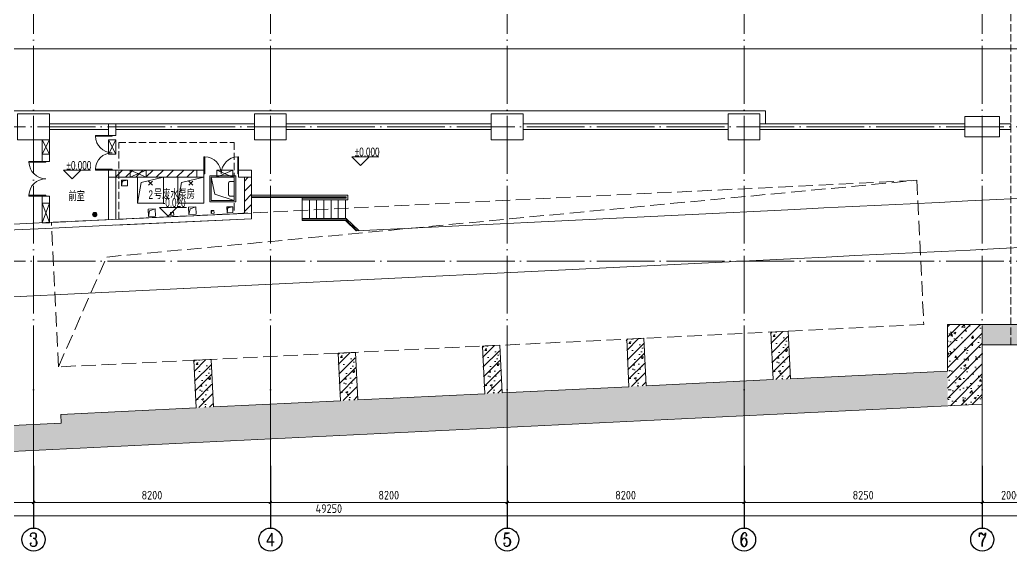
# Model space of a CAD drawing. Extents: x 4 to 13611208, y -605838 to 574722.
# Drawn here: x 13135622 to 13169947, y -28853 to -10459 of the extents above; entities that cross this region are included whole.
import ezdxf
from ezdxf.enums import TextEntityAlignment as Align

# ---------------------------------------------------------------- set-up
doc = ezdxf.new("R2010")
doc.units = 0
doc.header["$LTSCALE"] = 1000
doc.header["$MEASUREMENT"] = 0
doc.linetypes.add('DASH', pattern=[0.35, 0.25, -0.1])
doc.linetypes.add('DOTE', pattern=[2.42, 2, -0.2, 0.02, -0.2])
doc.layers.add('AXIS', color=3, linetype='Continuous')
doc.layers.add('AXIS_TEXT', color=7, linetype='Continuous')
doc.layers.add('pipe排水', color=8, linetype='Continuous', lineweight=5)
doc.layers.add('建筑底图', color=8, linetype='Continuous', lineweight=13)
doc.styles.add('_TCH_AXIS', font='COMPLEX', dxfattribs={"bigfont": 'GBCBIG'})
doc.styles.add('C', font='HZTXT_E', dxfattribs={"width": 0.7, "bigfont": 'HZTXT'})
doc.styles.add('COMPLEX', font='hztxt_e.shx', dxfattribs={"width": 0.6, "bigfont": 'HZTXT.shx'})
doc.styles.add('DIM_FONT', font='gbenor.shx', dxfattribs={"bigfont": 'gbcbig.shx'})
doc.dimstyles.new('_TCH_ARCH&&100', dxfattribs={"dimtxt": 300, "dimasz": 100, "dimexe": 100, "dimexo": 100, "dimgap": 100, "dimtad": 1, "dimdec": 0, "dimzin": 0, "dimdsep": 46, "dimtxsty": 'DIM_FONT', "dimblk": 'ARCHTICK', "dimcen": 0.09, "dimclrd": 3, "dimclre": 3, "dimclrt": 7, "dimaunit": 1, "dimazin": 2, "dimtfac": 1, "dimtdec": 0, "dimtix": 1, "dimtmove": 2, "dimatfit": 3, "dimfxl": 1, "dimtolj": 1, "dimtzin": 0, "dimlwd": 18, "dimlwe": 18, "dimarcsym": 0})
pattern_1 = [(45, (793255.26, 9e-08), (-176.7766953, 176.7766953), []), (50, (793255.26, 9e-08), (717.260183, -62.752135), [75, -825]), (355, (793255.26, 9e-08), (-138.751334, 752.192134), [60, -660]), (100.4514, (793315, -5.2), (578.50938, 689.439542), [63.74019, -701.14211]), (46.1842, (793255.26, 200), (1067.24105, -165.519014), [112.5, -1237.5]), (96.6356, (793344.2, 186.2), (934.662706, 974.11787), [95.61029, -1051.713]), (351.1842, (793255.3, 200), (934.661945, 974.1186), [90, -990]), (21, (793355.26, 150), (596.907052, -402.61889), [75, -825]), (326, (793355.26, 150), (243.31533, 725.150045), [60, -660]), (71.4514, (793405, 116.45), (840.22263, 322.530497), [63.74019, -701.14211]), (37.5, (793255.26, 9e-08), (12.1598553, 332.893854), [0, -652, 0, -670, 0, -662.5]), (7.5, (793255.26, 9e-08), (263.069537, 394.411712), [0, -382, 0, -637, 0, -252.5]), (327.5, (793032.26, 9e-08), (533.822436, -22.554872), [0, -250, 0, -780, 0, -1035]), (317.5, (792932.26, 9e-08), (583.18617, 100.104982), [0, -325, 0, -518, 0, -735])]
pattern_2 = [(45, (0, 179.5), (-176.776766, 176.776766), [])]

# ---------------------------------------------------------------- blocks, each defined once
blk = doc.blocks.new('地漏')
at = {"layer": 'pipe排水'}
h = blk.add_hatch(dxfattribs=at)
h.set_pattern_fill('ANSI31', color=8, scale=25, style=0)
h.set_pattern_definition([(45, (-444803.95, -349136.397), (-28.0633004, 28.0633004), [])])
h.paths.add_polyline_path([(100, 0, 1), (-100, 0, 1)])
blk.add_circle((0, 0), 100, dxfattribs=at)
blk = doc.blocks.new('_ArchTick')
at = {"color": 0, "linetype": 'ByBlock', "const_width": 0.4}
blk.add_lwpolyline([(-0.5, -0.5), (0.5, 0.5)], dxfattribs=at)
blk = doc.blocks.new('*D1367')
at = {"layer": 'AXIS', "color": 3, "lineweight": 18}
for p, q in [((13128697, -22465), (13128697, -27264)), ((13136097, -22465), (13136097, -27264)), ((13128697, -27164), (13136097, -27164))]:
    blk.add_line(p, q, dxfattribs=at)
at = {"layer": 'AXIS', "color": 3, "lineweight": 18, "xscale": 100, "yscale": 100, "zscale": 100, "rotation": 180}
blk.add_blockref('_ArchTick', (13128697, -27164), dxfattribs=at)
at = {"layer": 'AXIS', "color": 3, "lineweight": 18, "xscale": 100, "yscale": 100, "zscale": 100}
blk.add_blockref('_ArchTick', (13136097, -27164), dxfattribs=at)
at = {"layer": 'AXIS', "color": 7, "insert": (13132397, -26914), "char_height": 300, "attachment_point": 5, "style": 'DIM_FONT'}
blk.add_mtext('\\A1;7400', dxfattribs=at)
blk = doc.blocks.new('*D1368')
at = {"layer": 'AXIS', "color": 3, "lineweight": 18}
for p, q in [((13136097, -22465), (13136097, -27264)), ((13144297, -22465), (13144297, -27264)), ((13136097, -27164), (13144297, -27164))]:
    blk.add_line(p, q, dxfattribs=at)
at = {"layer": 'AXIS', "color": 3, "lineweight": 18, "xscale": 100, "yscale": 100, "zscale": 100, "rotation": 180}
blk.add_blockref('_ArchTick', (13136097, -27164), dxfattribs=at)
at = {"layer": 'AXIS', "color": 3, "lineweight": 18, "xscale": 100, "yscale": 100, "zscale": 100}
blk.add_blockref('_ArchTick', (13144297, -27164), dxfattribs=at)
at = {"layer": 'AXIS', "color": 7, "insert": (13140197, -26914), "char_height": 300, "attachment_point": 5, "style": 'DIM_FONT'}
blk.add_mtext('\\A1;8200', dxfattribs=at)
blk = doc.blocks.new('*D1369')
at = {"layer": 'AXIS', "color": 3, "lineweight": 18}
for p, q in [((13144297, -22465), (13144297, -27264)), ((13152497, -22465), (13152497, -27264)), ((13144297, -27164), (13152497, -27164))]:
    blk.add_line(p, q, dxfattribs=at)
at = {"layer": 'AXIS', "color": 3, "lineweight": 18, "xscale": 100, "yscale": 100, "zscale": 100, "rotation": 180}
blk.add_blockref('_ArchTick', (13144297, -27164), dxfattribs=at)
at = {"layer": 'AXIS', "color": 3, "lineweight": 18, "xscale": 100, "yscale": 100, "zscale": 100}
blk.add_blockref('_ArchTick', (13152497, -27164), dxfattribs=at)
at = {"layer": 'AXIS', "color": 7, "insert": (13148397, -26914), "char_height": 300, "attachment_point": 5, "style": 'DIM_FONT'}
blk.add_mtext('\\A1;8200', dxfattribs=at)
blk = doc.blocks.new('*D1370')
at = {"layer": 'AXIS', "color": 3, "lineweight": 18}
for p, q in [((13152497, -22465), (13152497, -27264)), ((13160697, -22465), (13160697, -27264)), ((13152497, -27164), (13160697, -27164))]:
    blk.add_line(p, q, dxfattribs=at)
at = {"layer": 'AXIS', "color": 3, "lineweight": 18, "xscale": 100, "yscale": 100, "zscale": 100, "rotation": 180}
blk.add_blockref('_ArchTick', (13152497, -27164), dxfattribs=at)
at = {"layer": 'AXIS', "color": 3, "lineweight": 18, "xscale": 100, "yscale": 100, "zscale": 100}
blk.add_blockref('_ArchTick', (13160697, -27164), dxfattribs=at)
at = {"layer": 'AXIS', "color": 7, "insert": (13156597, -26914), "char_height": 300, "attachment_point": 5, "style": 'DIM_FONT'}
blk.add_mtext('\\A1;8200', dxfattribs=at)
blk = doc.blocks.new('*D1371')
at = {"layer": 'AXIS', "color": 3, "lineweight": 18}
for p, q in [((13160697, -22465), (13160697, -27264)), ((13168947, -22465), (13168947, -27264)), ((13160697, -27164), (13168947, -27164))]:
    blk.add_line(p, q, dxfattribs=at)
at = {"layer": 'AXIS', "color": 3, "lineweight": 18, "xscale": 100, "yscale": 100, "zscale": 100, "rotation": 180}
blk.add_blockref('_ArchTick', (13160697, -27164), dxfattribs=at)
at = {"layer": 'AXIS', "color": 3, "lineweight": 18, "xscale": 100, "yscale": 100, "zscale": 100}
blk.add_blockref('_ArchTick', (13168947, -27164), dxfattribs=at)
at = {"layer": 'AXIS', "color": 7, "insert": (13164822, -26914), "char_height": 300, "attachment_point": 5, "style": 'DIM_FONT'}
blk.add_mtext('\\A1;8250', dxfattribs=at)
blk = doc.blocks.new('*D1373')
at = {"layer": 'AXIS', "color": 3, "lineweight": 18}
for p, q in [((13168947, -22465), (13168947, -27264)), ((13170947, -22465), (13170947, -27264)), ((13168947, -27164), (13170947, -27164))]:
    blk.add_line(p, q, dxfattribs=at)
at = {"layer": 'AXIS', "color": 3, "lineweight": 18, "xscale": 100, "yscale": 100, "zscale": 100, "rotation": 180}
blk.add_blockref('_ArchTick', (13168947, -27164), dxfattribs=at)
at = {"layer": 'AXIS', "color": 3, "lineweight": 18, "xscale": 100, "yscale": 100, "zscale": 100}
blk.add_blockref('_ArchTick', (13170947, -27164), dxfattribs=at)
at = {"layer": 'AXIS', "color": 7, "insert": (13169947, -26914), "char_height": 300, "attachment_point": 5, "style": 'DIM_FONT'}
blk.add_mtext('\\A1;2000', dxfattribs=at)
blk = doc.blocks.new('*D1364')
at = {"layer": 'AXIS', "color": 3, "lineweight": 18}
for p, q in [((13121697, -22465), (13121697, -27729)), ((13170947, -22465), (13170947, -27729)), ((13121697, -27629), (13170947, -27629))]:
    blk.add_line(p, q, dxfattribs=at)
at = {"layer": 'AXIS', "color": 3, "lineweight": 18, "xscale": 100, "yscale": 100, "zscale": 100, "rotation": 180}
blk.add_blockref('_ArchTick', (13121697, -27629), dxfattribs=at)
at = {"layer": 'AXIS', "color": 3, "lineweight": 18, "xscale": 100, "yscale": 100, "zscale": 100}
blk.add_blockref('_ArchTick', (13170947, -27629), dxfattribs=at)
at = {"layer": 'AXIS', "color": 7, "insert": (13146322, -27379), "char_height": 300, "attachment_point": 5, "style": 'DIM_FONT'}
blk.add_mtext('\\A1;49250', dxfattribs=at)
blk = doc.blocks.new('_FZH')
blk.add_lwpolyline([(-0.5, -0.5), (0.5, -0.5), (0.5, 0.5), (-0.5, 0.5)], close=True)
blk = doc.blocks.new('$DorLib2D$00000002')
for p, q in [((-0.5, 0), (-0.5, 0.4875)), ((-0.475, 0.4875), (-0.5, 0.4875)), ((-0.475, 0), (-0.475, 0.4875)), ((0.475, 0), (0.475, 0.4875)), ((0.475, 0.4875), (0.5, 0.4875)), ((0.5, 0), (0.5, 0.4875)), ((-0.5, 0), (-0.475, 0)), ((0.5, 0), (0.475, 0))]:
    blk.add_line(p, q)
at = {"lineweight": 13}
for centre, start, end in [((-0.4875, 0), 0, 88.53072), ((0.4875, 0), 91.46928, 180)]:
    blk.add_arc(centre, 0.4875, start, end, dxfattribs=at)
blk = doc.blocks.new('_AXISO')
blk.add_circle((0, 0), 0.5)
at = {"layer": 'AXIS_TEXT', "style": 'COMPLEX', "width": 1.041667}
blk.add_attdef('A', text='', height=0.56, dxfattribs=at).set_placement((-0.25, -0.28), (0.25, -0.28), align=Align.FIT)

msp = doc.modelspace()

# ---------------------------------------------------------------- hatches: boundary and pattern name
at = {"layer": '建筑底图'}
h = msp.add_hatch(dxfattribs=at)
h.set_pattern_fill('钢筋混凝土', color=8, scale=100, style=0)
h.set_pattern_definition(pattern_1)
h.paths.add_polyline_path([(13122497.4, -13710.3), (13121697.4, -13710.3), (13121697.4, -15460.3), (13121787.4, -17303.4), (13122586.5, -17265.7), (13122497.4, -15440.7)])
h.paths.add_polyline_path([(13121697.4, -4210.3), (13122497.4, -4210.3), (13122497.4, -2478.9), (13122573.5, -843.5), (13121774.4, -806.3), (13121697.4, -2460.3)])
h.paths.add_polyline_path([(13168947.4, -21010.3), (13168947.4, -21710.3), (13207597.4, -21710.3), (13207597.4, -20160.3), (13281197.4, -20160.3), (13281197.4, -19460.3), (13206897.4, -19460.3), (13206897.4, -21010.3)])
h.paths.add_polyline_path([(13168947.4, 3789.7), (13168947.4, 3089.7), (13206897.4, 3089.7), (13206897.4, 1539.7), (13281197.4, 1539.7), (13281197.4, 2239.7), (13207597.4, 2239.7), (13207597.4, 3789.7)])
h.paths.add_polyline_path([(13473697.4, -4551.4), (13472897.4, -4551.4), (13472897.4, -13160.3), (13473697.4, -13160.3)])
h.paths.add_polyline_path([(13473697.4, 2261.9), (13472897.4, 2261.9), (13472897.4, 2248.6), (13473697.4, 2248.6)])
h.paths.add_polyline_path([(13354022.4, 889.7), (13354022.4, 1039.7), (13354172.4, 1039.7), (13354172.4, 889.7), (13376672.4, 889.7), (13376672.4, 1039.7), (13376822.4, 1039.7), (13376822.4, 889.7), (13398547.4, 889.7), (13398547.4, 1039.7), (13398697.4, 1039.7), (13398697.4, 889.7), (13422497.4, 889.7), (13422497.4, 1089.7), (13453297.4, 1089.7), (13453297.4, 1789.7), (13421797.4, 1789.7), (13421797.4, 1589.7), (13349146.3, 1589.7), (13349146.3, 889.7)])
h.paths.add_polyline_path([(13332922.4, 889.7), (13332922.4, 1039.7), (13333072.4, 1039.7), (13333072.4, 889.7), (13349146.3, 889.7), (13349146.3, 1589.7), (13311597.4, 1589.7), (13311597.4, 889.7)])
h.paths.add_polyline_path([(13332922.4, -18960.3), (13332922.4, -18810.3), (13311597.4, -18810.3), (13311597.4, -19510.3), (13349146.3, -19510.3), (13349146.3, -18810.3), (13333072.4, -18810.3), (13333072.4, -18960.3)])
h.paths.add_polyline_path([(13376672.4, -18960.3), (13376672.4, -18810.3), (13354172.4, -18810.3), (13354172.4, -18960.3), (13354022.4, -18960.3), (13354022.4, -18810.3), (13349146.3, -18810.3), (13349146.3, -19510.3), (13438197.4, -19510.3), (13438197.4, -19710.3), (13453297.4, -19710.3), (13453297.4, -19010.3), (13438897.4, -19010.3), (13438897.4, -18810.3), (13436422.6, -18810.3), (13436422.6, -18960.3), (13436272.6, -18960.3), (13436272.6, -18810.3), (13433472, -18810.3), (13433472, -18960.3), (13433322, -18960.3), (13433322, -18810.3), (13430973.4, -18810.3), (13430973.4, -18960.3), (13430823.4, -18960.3), (13430823.4, -18810.3), (13420572.4, -18810.3), (13420572.4, -18960.3), (13420422.4, -18960.3), (13420422.4, -18810.3), (13376822.4, -18810.3), (13376822.4, -18960.3)])
h = msp.add_hatch(dxfattribs=at)
h.set_pattern_fill('普通砖', color=8, scale=100, style=0)
h.set_pattern_definition(pattern_2)
h.paths.add_polyline_path([(13141747.4, -15910.3), (13141747.4, -15660.3), (13138947.4, -15660.3), (13138947.4, -15910.3)])
h = msp.add_hatch(dxfattribs=at)
h.set_pattern_fill('普通砖', color=8, scale=100, style=0)
h.set_pattern_definition(pattern_2)
h.paths.add_polyline_path([(13143647.4, -15910.3), (13143397.4, -15910.3), (13143397.4, -17158.5), (13143647.4, -17146.8)])
h = msp.add_hatch(dxfattribs=at)
h.set_pattern_fill('钢筋混凝土', color=8, scale=100, style=0)
h.set_pattern_definition([(45, (793255.26, 200000), (-176.7766953, 176.7766953), []), (50, (793255.26, 200000), (717.260183, -62.752135), [75, -825]), (355, (793255.26, 200000), (-138.751334, 752.192134), [60, -660]), (100.4514, (793315, 199994.8), (578.50938, 689.439542), [63.74019, -701.14211]), (46.1842, (793255.26, 200200), (1067.24105, -165.519014), [112.5, -1237.5]), (96.6356, (793344.2, 200186.2), (934.662706, 974.11787), [95.61029, -1051.713]), (351.1842, (793255.3, 200200), (934.66195, 974.1186), [90, -990]), (21, (793355.26, 200150), (596.907052, -402.61889), [75, -825]), (326, (793355.26, 200150), (243.31533, 725.150045), [60, -660]), (71.4514, (793405, 200116.45), (840.22263, 322.530497), [63.74019, -701.14211]), (37.5, (793255.26, 200000), (12.1598553, 332.893854), [0, -652, 0, -670, 0, -662.5]), (7.5, (793255.26, 200000), (263.069537, 394.411712), [0, -382, 0, -637, 0, -252.5]), (327.5, (793032.26, 200000), (533.822436, -22.554872), [0, -250, 0, -780, 0, -1035]), (317.5, (792932.26, 200000), (583.18617, 100.104982), [0, -325, 0, -518, 0, -735])])
h.paths.add_polyline_path([(13162210.1, -21241.8), (13162290.4, -22886.7), (13161691.1, -22915.9), (13161610.6, -21267.9)])
h = msp.add_hatch(dxfattribs=at)
h.set_pattern_fill('钢筋混凝土', color=8, scale=100, style=0)
h.set_pattern_definition(pattern_1)
h.paths.add_polyline_path([(13167747.4, -21010.3), (13167747.4, -23821.7), (13168947.4, -23763.1), (13168947.4, -21010.3)])
h = msp.add_hatch(dxfattribs=at)
h.set_pattern_fill('钢筋混凝土', color=8, scale=100, style=0)
h.set_pattern_definition([(45, (788261.1, 199758), (-176.7766953, 176.7766953), []), (50, (788261.1, 199758), (717.260183, -62.752135), [75, -825]), (355, (788261.1, 199758), (-138.751334, 752.192134), [60, -660]), (100.4514, (788320.9, 199752.76), (578.50938, 689.439542), [63.74019, -701.14211]), (46.1842, (788261.1, 199958), (1067.24105, -165.519014), [112.5, -1237.5]), (96.6356, (788350, 199944.2), (934.662706, 974.11787), [95.61029, -1051.713]), (351.1842, (788261.1, 199958), (934.66195, 974.1186), [90, -990]), (21, (788361.1, 199908), (596.907052, -402.61889), [75, -825]), (326, (788361.1, 199908), (243.31533, 725.150045), [60, -660]), (71.4514, (788410.85, 199874.44), (840.22263, 322.530497), [63.74019, -701.14211]), (37.5, (788261.1, 199758), (12.1598553, 332.893854), [0, -652, 0, -670, 0, -662.5]), (7.5, (788261.1, 199758), (263.069537, 394.411712), [0, -382, 0, -637, 0, -252.5]), (327.5, (788038.1, 199758), (533.822436, -22.554872), [0, -250, 0, -780, 0, -1035]), (317.5, (787938.1, 199758), (583.18617, 100.104982), [0, -325, 0, -518, 0, -735])])
h.paths.add_polyline_path([(13157215.9, -21483.8), (13157296.2, -23128.7), (13156696.9, -23158), (13156616.5, -21509.9)])
h = msp.add_hatch(dxfattribs=at)
h.set_pattern_fill('钢筋混凝土', color=8, scale=100, style=0)
h.set_pattern_definition([(45, (783267.04, 199514.15), (-176.7766953, 176.7766953), []), (50, (783267.04, 199514.15), (717.260183, -62.752135), [75, -825]), (355, (783267.04, 199514.15), (-138.751334, 752.192134), [60, -660]), (100.4514, (783326.8, 199508.9), (578.50938, 689.439542), [63.74019, -701.14211]), (46.1842, (783267, 199714.15), (1067.24105, -165.519014), [112.5, -1237.5]), (96.6356, (783356, 199700.4), (934.662706, 974.11787), [95.61029, -1051.713]), (351.1842, (783267, 199714.2), (934.66195, 974.1186), [90, -990]), (21, (783367.04, 199664.15), (596.907052, -402.61889), [75, -825]), (326, (783367.04, 199664.15), (243.31533, 725.150045), [60, -660]), (71.4514, (783416.8, 199630.6), (840.22263, 322.530497), [63.74019, -701.14211]), (37.5, (783267.04, 199514.15), (12.1598553, 332.893854), [0, -652, 0, -670, 0, -662.5]), (7.5, (783267.04, 199514.15), (263.069537, 394.411712), [0, -382, 0, -637, 0, -252.5]), (327.5, (783044.04, 199514.15), (533.822436, -22.554872), [0, -250, 0, -780, 0, -1035]), (317.5, (782944.04, 199514.15), (583.18617, 100.104982), [0, -325, 0, -518, 0, -735])])
h.paths.add_polyline_path([(13152221.9, -21727.7), (13152302.2, -23372.5), (13151702.9, -23401.8), (13151622.4, -21753.8)])
h = msp.add_hatch(dxfattribs=at)
h.set_pattern_fill('钢筋混凝土', color=8, scale=100, style=0)
h.set_pattern_definition([(45, (773278.92, 199026.48), (-176.7766953, 176.7766953), []), (50, (773278.9, 199026.5), (717.260183, -62.752135), [75, -825]), (355, (773278.9, 199026.5), (-138.751334, 752.192134), [60, -660]), (100.4514, (773338.7, 199021.25), (578.50938, 689.439542), [63.74019, -701.14211]), (46.1842, (773278.9, 199226.5), (1067.24105, -165.519014), [112.5, -1237.5]), (96.6356, (773367.9, 199212.7), (934.662706, 974.11787), [95.61029, -1051.713]), (351.1842, (773278.9, 199226.5), (934.66195, 974.1186), [90, -990]), (21, (773378.9, 199176.5), (596.907052, -402.61889), [75, -825]), (326, (773378.9, 199176.5), (243.31533, 725.150045), [60, -660]), (71.4514, (773428.66, 199142.9), (840.22263, 322.530497), [63.74019, -701.14211]), (37.5, (773278.92, 199026.48), (12.1598553, 332.893854), [0, -652, 0, -670, 0, -662.5]), (7.5, (773278.9, 199026.5), (263.069537, 394.411712), [0, -382, 0, -637, 0, -252.5]), (327.5, (773055.92, 199026.48), (533.822436, -22.554872), [0, -250, 0, -780, 0, -1035]), (317.5, (772955.9, 199026.5), (583.18617, 100.104982), [0, -325, 0, -518, 0, -735])])
h.paths.add_polyline_path([(13142233.7, -22215.3), (13142314, -23860.2), (13141714.8, -23889.5), (13141634.3, -22241.4)])
h = msp.add_hatch(dxfattribs=at)
h.set_pattern_fill('钢筋混凝土', color=8, scale=100, style=0)
h.set_pattern_definition([(45, (778272.98, 199270.32), (-176.7766953, 176.7766953), []), (50, (778273, 199270.3), (717.260183, -62.752135), [75, -825]), (355, (778273, 199270.3), (-138.751334, 752.192134), [60, -660]), (100.4514, (778332.75, 199265.1), (578.50938, 689.439542), [63.74019, -701.14211]), (46.1842, (778273, 199470.3), (1067.24105, -165.519014), [112.5, -1237.5]), (96.6356, (778361.9, 199456.5), (934.662706, 974.11787), [95.61029, -1051.713]), (351.1842, (778273, 199470.3), (934.66195, 974.1186), [90, -990]), (21, (778373, 199420.3), (596.907052, -402.61889), [75, -825]), (326, (778373, 199420.3), (243.31533, 725.150045), [60, -660]), (71.4514, (778422.7, 199386.8), (840.22263, 322.530497), [63.74019, -701.14211]), (37.5, (778272.98, 199270.32), (12.1598553, 332.893854), [0, -652, 0, -670, 0, -662.5]), (7.5, (778272.98, 199270.32), (263.069537, 394.411712), [0, -382, 0, -637, 0, -252.5]), (327.5, (778049.98, 199270.32), (533.822436, -22.554872), [0, -250, 0, -780, 0, -1035]), (317.5, (777950, 199270.3), (583.18617, 100.104982), [0, -325, 0, -518, 0, -735])])
h.paths.add_polyline_path([(13147227.8, -21971.5), (13147308.1, -23616.4), (13146708.8, -23645.6), (13146628.4, -21997.6)])
h = msp.add_hatch(dxfattribs=at)
h.set_pattern_fill('钢筋混凝土', color=8, scale=100, style=0)
h.set_pattern_definition(pattern_1)
h.paths.add_polyline_path([(13167747.4, -23821.7), (13167747.4, -22620.3), (13137037.9, -24119.6), (13137052.5, -24419.3), (13125066.8, -25004.5), (13124952.3, -22658.1), (13124452.8, -22681.7), (13124567.4, -25028.9), (13123069.2, -25102), (13123018, -24052.8), (13122119, -24096.3), (13122214.2, -26044.8)])

# ---------------------------------------------------------------- linework, layer by layer
at = {"layer": 'AXIS'}
for p, q in [((13136097.4, -25898), (13136097.4, -28052.5)), ((13144297.4, -25898), (13144297.4, -28052.5)), ((13152497.4, -25898), (13152497.4, -28052.5)), ((13160697.4, -25898), (13160697.4, -28052.5)), ((13168947.4, -25898), (13168947.4, -28052.5))]:
    msp.add_line(p, q, dxfattribs=at)
at = {"layer": '建筑底图', "color": 8, "linetype": 'DOTE'}
for p, q in [((13136097.4, -25465), (13136097.4, 3889.7)), ((13144297.4, -25465), (13144297.4, 3889.7)), ((13152497.4, -25465), (13152497.4, 3889.7)), ((13160697.4, -25465), (13160697.4, 3889.7)), ((13168947.4, -25465), (13168947.4, 3889.7)), ((13119297.4, -14160.3), (13232280.9, -14160.3)), ((13119297.4, -18810.3), (13332922.4, -18810.3))]:
    msp.add_line(p, q, dxfattribs=at)
at = {"layer": '建筑底图', "color": 8, "linetype": 'DASH'}
msp.add_line((13169937.4, -21710.3), (13169937.4, 3789.7), dxfattribs=at)
at = {"layer": '建筑底图', "color": 8}
for p, q in [((13128141.9, -13610.3), (13161437.4, -13610.3)), ((13161437.4, -13610.3), (13161437.4, -14060.3)), ((13136647.4, -14060.3), (13138697.4, -14060.3)), ((13138947.4, -14060.3), (13143747.4, -14060.3)), ((13144847.4, -14060.3), (13151947.4, -14060.3)), ((13153047.4, -14060.3), (13160147.4, -14060.3)), ((13161247.4, -14060.3), (13168347.4, -14060.3)), ((13169547.4, -14060.3), (13169937.4, -14060.3)), ((13169937.4, -14060.3), (13169937.4, -14260.3)), ((13136647.4, -14260.3), (13138697.4, -14260.3)), ((13138947.4, -14260.3), (13143747.4, -14260.3)), ((13144847.4, -14260.3), (13151947.4, -14260.3)), ((13153047.4, -14260.3), (13160147.4, -14260.3)), ((13161247.4, -14260.3), (13168347.4, -14260.3)), ((13169547.4, -14260.3), (13169937.4, -14260.3)), ((13136397.4, -15110.3), (13136397.4, -14610.3)), ((13136647.4, -15110.3), (13136647.4, -14610.3)), ((13147420, -15498.5), (13147120, -15198.5)), ((13147120, -15198.5), (13148048.7, -15198.5)), ((13147420, -15498.5), (13147720, -15198.5)), ((13137440, -15964.5), (13137140, -15664.5)), ((13137140, -15664.5), (13138068.7, -15664.5)), ((13137440, -15964.5), (13137740, -15664.5)), ((13138947.4, -15660.3), (13141747.4, -15660.3)), ((13141747.4, -15660.3), (13141747.4, -15910.3)), ((13141997.4, -15660.3), (13141747.4, -15660.3)), ((13141997.4, -15910.3), (13141997.4, -15660.3)), ((13143197.4, -15660.3), (13143197.4, -15910.3)), ((13143647.4, -15660.3), (13143197.4, -15660.3)), ((13143647.4, -15910.3), (13143647.4, -15660.3)), ((13138697.4, -17377.3), (13138697.4, -15910.3)), ((13138947.4, -17365.7), (13138947.4, -15910.3)), ((13138947.4, -15910.3), (13141747.4, -15910.3)), ((13141747.4, -15910.3), (13141997.4, -15910.3)), ((13143197.4, -15910.3), (13143647.4, -15910.3)), ((13143397.4, -17158.5), (13143397.4, -15910.3)), ((13143647.4, -17146.8), (13143647.4, -15910.3)), ((13136397.4, -16833.3), (13136397.4, -16810.3)), ((13136647.4, -16833.3), (13136647.4, -16810.3)), ((13143647.4, -16525.3), (13146982.4, -16525.3)), ((13143647.4, -16585.3), (13146922.4, -16585.3)), ((13143647.4, -16610.3), (13146897.4, -16610.3)), ((13143647.4, -16610.3), (13143647.4, -17347.1)), ((13145397.4, -17410.3), (13145397.4, -16610.3)), ((13145397.4, -16635.3), (13146922.4, -16635.3)), ((13145397.4, -16685.3), (13146982.4, -16685.3)), ((13145647.4, -16635.3), (13145647.4, -16610.3)), ((13145647.4, -17335.3), (13145647.4, -16685.3)), ((13145897.4, -16635.3), (13145897.4, -16610.3)), ((13145897.4, -17335.3), (13145897.4, -16685.3)), ((13146147.4, -16635.3), (13146147.4, -16610.3)), ((13146147.4, -17335.3), (13146147.4, -16685.3)), ((13146397.4, -16635.3), (13146397.4, -16610.3)), ((13146397.4, -16635.3), (13146397.4, -16610.3)), ((13146397.4, -17335.3), (13146397.4, -16685.3)), ((13146397.4, -17335.3), (13146397.4, -16685.3)), ((13146647.4, -16635.3), (13146647.4, -16610.3)), ((13146647.4, -17335.3), (13146647.4, -16685.3)), ((13146897.4, -16610.3), (13146897.4, -16635.3)), ((13146897.4, -16685.3), (13146897.4, -17335.3)), ((13146922.4, -16585.3), (13146922.4, -16635.3)), ((13146982.4, -16525.3), (13146982.4, -16685.3)), ((13136397.4, -17484.4), (13136397.4, -16836.3)), ((13136647.4, -17472.8), (13136647.4, -16836.3)), ((13138817.7, -17371.7), (13143647.4, -17146.8)), ((13140764, -17252.5), (13140464, -16952.5)), ((13140464, -16952.5), (13141392.7, -16952.5)), ((13140764, -17252.5), (13141064, -16952.5)), ((13143647.4, -17146.8), (13143647.4, -17347.1)), ((13147268, -17763.2), (13162456.7, -17021.6)), ((13135397.4, -17531), (13136517.7, -17478.8)), ((13136517.7, -17478.8), (13138817.7, -17371.7)), ((13138827, -17571.5), (13143647.4, -17347.1)), ((13143647.4, -17347.1), (13138947.4, -17565.9)), ((13145397.4, -17335.3), (13146927.4, -17335.3)), ((13145397.4, -17385.3), (13146907.4, -17385.3)), ((13145397.4, -17410.3), (13146897.4, -17410.3)), ((13145647.4, -17410.3), (13145647.4, -17385.3)), ((13145897.4, -17410.3), (13145897.4, -17385.3)), ((13146147.4, -17410.3), (13146147.4, -17385.3)), ((13146397.4, -17410.3), (13146397.4, -17385.3)), ((13146397.4, -17410.3), (13146397.4, -17385.3)), ((13146647.4, -17410.3), (13146647.4, -17385.3)), ((13146897.4, -17385.3), (13146897.4, -17410.3)), ((13146897.4, -17410.3), (13147268, -17763.2)), ((13146907.4, -17385.3), (13147302.4, -17761.5)), ((13146927.4, -17335.3), (13147371.4, -17758.2)), ((13134897.4, -17754.5), (13136527, -17678.6)), ((13136527, -17678.6), (13138827, -17571.5)), ((13162227.5, -21241), (13161628.1, -21268.9)), ((13161628.1, -21268.9), (13161708.5, -22915.1)), ((13162227.5, -21241), (13162307.8, -22885.8)), ((13167747.4, -22620.3), (13167747.4, -21010.3)), ((13206897.4, -21010.3), (13167747.4, -21010.3)), ((13157233.4, -21483), (13156634, -21510.9)), ((13156634, -21510.9), (13156714.5, -23158.9)), ((13157233.4, -21483), (13157313.8, -23129.7)), ((13152239.3, -21726.9), (13151640, -21754.8)), ((13151640, -21754.8), (13151720.4, -23402.8)), ((13152239.3, -21726.9), (13152319.7, -23373.5)), ((13168947.4, -23763.1), (13168947.4, -21710.3)), ((13207597.4, -21710.3), (13168947.4, -21710.3)), ((13142251.2, -22214.5), (13141651.9, -22242.4)), ((13141651.9, -22242.4), (13141732.3, -23890.4)), ((13142251.2, -22214.5), (13142331.6, -23861.2)), ((13147245.3, -21970.7), (13146645.9, -21998.6)), ((13146645.9, -21998.6), (13146726.4, -23646.6)), ((13147245.3, -21970.7), (13147325.7, -23617.3)), ((13162307.8, -22885.8), (13167747.4, -22620.3)), ((13157313.8, -23129.7), (13161708.5, -22915.1)), ((13152319.7, -23373.5), (13156714.5, -23158.9)), ((13142331.6, -23861.2), (13146726.4, -23646.6)), ((13147325.7, -23617.3), (13151720.4, -23402.8)), ((13122214.2, -26044.8), (13168947.4, -23763.1)), ((13137037.9, -24119.6), (13141732.3, -23890.4)), ((13137037.9, -24119.6), (13137052.5, -24419.3)), ((13125066.8, -25004.5), (13137052.5, -24419.3))]:
    msp.add_line(p, q, dxfattribs=at)
at = {"layer": '建筑底图', "color": 8, "ltscale": 2}
for p, q in [((13142247.4, -15910.3), (13143047.4, -15910.3)), ((13142847.4, -16110.3), (13142847.4, -16510.3)), ((13143047.4, -16060.3), (13142897.4, -16060.3)), ((13143047.4, -15910.3), (13143047.4, -16710.3)), ((13143047.4, -16560.3), (13143047.4, -16060.3)), ((13143047.4, -16710.3), (13142247.4, -16710.3)), ((13142897.4, -16560.3), (13143047.4, -16560.3))]:
    msp.add_line(p, q, dxfattribs=at)
at = {"layer": '建筑底图', "color": 8, "ltscale": 0.1}
msp.add_lwpolyline([(13119797.4, -11460.3), (13235997.4, -11460.3)], dxfattribs=at)
at = {"layer": '建筑底图', "color": 8}
for points in [[(13136647.4, -15110.3), (13136397.4, -15110.3), (13136397.4, -14610.3), (13136647.4, -14610.3)], [(13138947.4, -15110.3), (13138697.4, -15110.3), (13138697.4, -14610.3), (13138947.4, -14610.3)], [(13139447.4, -15910.3), (13139447.4, -15660.3), (13139997.4, -15660.3), (13139997.4, -15910.3)], [(13142447.4, -15910.3), (13142447.4, -15660.3), (13142997.4, -15660.3), (13142997.4, -15910.3)], [(13139347.4, -16010.3), (13139147.4, -16010.3), (13139147.4, -16210.3), (13139347.4, -16210.3)], [(13139147.4, -16210.3), (13139182.2, -16048.2), (13139347.4, -16010.3), (13139147.4, -16010.3)], [(13139347.4, -16210.3), (13139147.4, -16210.3), (13139147.4, -16010.3), (13139347.4, -16010.3)], [(13139697.4, -16810.3), (13140597.4, -16810.3), (13140597.4, -15910.3), (13139697.4, -15910.3)], [(13139697.4, -16810.3), (13139823.3, -16088), (13140597.4, -15910.3), (13139697.4, -15910.3)], [(13141097.4, -16810.3), (13141997.4, -16810.3), (13141997.4, -15910.3), (13141097.4, -15910.3)], [(13141097.4, -16810.3), (13141223.3, -16088), (13141997.4, -15910.3), (13141097.4, -15910.3)], [(13142197.4, -16760.3), (13143097.4, -16760.3), (13143097.4, -15860.3), (13142197.4, -15860.3)], [(13142247.4, -15910.3), (13142375.3, -16491.3), (13143047.4, -16710.3), (13142247.4, -16710.3)], [(13140060.9, -17013.5), (13140310.6, -17001.9), (13140322.2, -17251.6), (13140072.5, -17263.2)], [(13140072.5, -17263.2), (13140113, -17066.5), (13140310.6, -17001.9), (13140060.9, -17013.5)], [(13140845.1, -17127.2), (13140945, -17122.5), (13140949.6, -17222.4), (13140849.7, -17227.1)], [(13140849.7, -17227.1), (13140870.8, -17146), (13140945, -17122.5), (13140845.1, -17127.2)], [(13141466.7, -16948.1), (13141716.4, -16936.4), (13141728, -17186.2), (13141478.3, -17197.8)], [(13141478.3, -17197.8), (13141518.8, -17001), (13141716.4, -16936.4), (13141466.7, -16948.1)], [(13142345, -17057.3), (13142245.1, -17062), (13142249.7, -17161.9), (13142349.6, -17157.2)], [(13142249.7, -17161.9), (13142270.8, -17080.8), (13142345, -17057.3), (13142245.1, -17062)], [(13142992.8, -16927.1), (13142793, -16936.3), (13142802.3, -17136.1), (13143002.1, -17126.8)], [(13142802.3, -17136.4), (13142829.6, -16972.9), (13142992.8, -16927.3), (13142793.1, -16936.6)]]:
    msp.add_lwpolyline(points, close=True, dxfattribs=at)
for points in [[(13136397.4, -15110.3), (13136647.4, -14610.3)], [(13136647.4, -15110.3), (13136397.4, -14610.3)], [(13138697.4, -15110.3), (13138947.4, -14610.3)], [(13138947.4, -15110.3), (13138697.4, -14610.3)], [(13139447.4, -15660.3), (13139997.4, -15910.3)], [(13139447.4, -15910.3), (13139997.4, -15660.3)], [(13142447.4, -15660.3), (13142997.4, -15910.3)], [(13142447.4, -15910.3), (13142997.4, -15660.3)], [(13140076.7, -16039.5), (13140218.1, -16181)], [(13140218.1, -16039.5), (13140076.7, -16181)], [(13141476.7, -16039.5), (13141618.1, -16181)], [(13141618.1, -16039.5), (13141476.7, -16181)], [(13162456.7, -17021.6), (13163455.5, -16972.8), (13164454.4, -16924.1), (13165453.3, -16875.4), (13166452.3, -16826.8), (13167451.3, -16778.3), (13168450.4, -16730), (13169449.5, -16681.8), (13170448.7, -16633.8)]]:
    msp.add_lwpolyline(points, dxfattribs=at)
at = {"layer": '建筑底图', "color": 8, "linetype": 'DASH'}
msp.add_lwpolyline([(13139047.4, -14710.3), (13143047.4, -14710.2), (13143047.4, -17174.8), (13139047.4, -17361), (13139047.4, -14710.3)], dxfattribs=at)
at = {"layer": '建筑底图', "color": 8, "linetype": 'DASH', "ltscale": 2}
msp.add_lwpolyline([(13166921.8, -21008.6), (13136957.4, -22471.6), (13136713.6, -17477.6), (13166677.9, -16014.5)], close=True, dxfattribs=at)
msp.add_lwpolyline([(13136957.4, -22471.6), (13138632.4, -18669.9), (13166677.9, -16014.5)], dxfattribs=at)
at = {"layer": '建筑底图', "color": 8, "ltscale": 2}
msp.add_lwpolyline([(13142247.4, -16710.3), (13143047.4, -16710.3), (13143047.4, -15910.3), (13142247.4, -15910.3)], close=True, dxfattribs=at)
at = {"layer": '建筑底图'}
msp.add_lwpolyline([(13136647.4, -16810.3), (13136397.4, -16810.3), (13136397.4, -17484.4), (13136647.4, -17484.4)], close=True, dxfattribs=at)
for points in [[(13136397.4, -17484.4), (13136647.4, -16810.3)], [(13136647.4, -17472.8), (13136397.4, -16810.3)]]:
    msp.add_lwpolyline(points, dxfattribs=at)
at = {"layer": '建筑底图', "color": 8, "ltscale": 0.1, "flags": 128}
msp.add_lwpolyline([(13120045.9, -20794.3), (13162539.5, -18719.6), (13163538.3, -18670.8), (13164537.1, -18622.1), (13165535.9, -18573.4), (13166534.7, -18524.8), (13167533.6, -18476.3), (13168532.4, -18428), (13169531.2, -18379.8), (13170530.1, -18331.8)], dxfattribs=at)
at = {"layer": '建筑底图', "color": 8}
msp.add_circle((13138219.2, -17199.2), 75, dxfattribs=at)
msp.add_circle((13138219.2, -17199.2), 75, dxfattribs=at)
at = {"layer": '建筑底图', "color": 8, "ltscale": 2}
for centre, start, end in [((13142897.4, -16110.3), 90, 180), ((13142897.4, -16510.3), 180, 270)]:
    msp.add_arc(centre, 50, start, end, dxfattribs=at)

# ---------------------------------------------------------------- block references
at = {"layer": 'AXIS'}
ref = msp.add_blockref('_AXISO', (13136097.4, -28452.5), dxfattribs=dict(at, xscale=800, yscale=800, zscale=2400))
ref.add_attrib('A', '3', dxfattribs={"layer": 'AXIS_TEXT', "height": 465.9, "style": '_TCH_AXIS'}).set_placement((13135942.1, -28685.5), (13136252.7, -28685.5), align=Align.FIT)
ref = msp.add_blockref('_AXISO', (13144297.4, -28452.5), dxfattribs=dict(at, xscale=800, yscale=800, zscale=2400))
ref.add_attrib('A', '4', dxfattribs={"layer": 'AXIS_TEXT', "height": 445.4, "style": '_TCH_AXIS'}).set_placement((13144127.7, -28675.2), (13144467.1, -28675.2), align=Align.FIT)
ref = msp.add_blockref('_AXISO', (13152497.4, -28452.5), dxfattribs=dict(at, xscale=800, yscale=800, zscale=2400))
ref.add_attrib('A', '5', dxfattribs={"layer": 'AXIS_TEXT', "height": 465.9, "style": '_TCH_AXIS'}).set_placement((13152342.1, -28685.5), (13152652.7, -28685.5), align=Align.FIT)
ref = msp.add_blockref('_AXISO', (13160697.4, -28452.5), dxfattribs=dict(at, xscale=800, yscale=800, zscale=2400))
ref.add_attrib('A', '6', dxfattribs={"layer": 'AXIS_TEXT', "height": 465.9, "style": '_TCH_AXIS'}).set_placement((13160542.1, -28685.5), (13160852.7, -28685.5), align=Align.FIT)
ref = msp.add_blockref('_AXISO', (13168947.4, -28452.5), dxfattribs=dict(at, xscale=800, yscale=800, zscale=2400))
ref.add_attrib('A', '7', dxfattribs={"layer": 'AXIS_TEXT', "height": 465.9, "style": '_TCH_AXIS'}).set_placement((13168792.1, -28685.5), (13169102.7, -28685.5), align=Align.FIT)
at = {"layer": '建筑底图', "color": 8, "lineweight": 30, "rotation": 180}
for p, xscale, yscale, zscale in [((13136097.4, -14160.3), 1100, 900, 900), ((13144297.4, -14160.3), 1100, 900, 900), ((13152497.4, -14160.3), 1100, 900, 900), ((13160697.4, -14160.3), 1100, 900, 900), ((13168947.4, -14160.3), 1200, 700, 700)]:
    msp.add_blockref('_FZH', p, dxfattribs=dict(at, xscale=xscale, yscale=yscale, zscale=zscale))
at = {"layer": '建筑底图', "color": 8}
for name, p, xscale, yscale, zscale, rotation in [('_FZH', (13138822.4, -14260.3), 400.0000000693253, 249.9999999627471, 249.9999999627471, 270.0000000005336), ('$DorLib2D$00000002', (13138822.4, -15060.3), 1200, 1200, 1200, 90), ('$DorLib2D$00000002', (13136522.4, -15960.3), 1200, 1200, 1200, 90), ('_FZH', (13136522.4, -15235.3), 250, 250, 250, 270), ('_FZH', (13138822.4, -15785.3), 250, 250, 250, 270), ('_FZH', (13136522.4, -16685.3), 250, 250, 250, 270)]:
    msp.add_blockref(name, p, dxfattribs=dict(at, xscale=xscale, yscale=yscale, zscale=zscale, rotation=rotation))
at = {"layer": '建筑底图', "color": 8, "xscale": 1200, "yscale": 1200, "zscale": 1200}
msp.add_blockref('$DorLib2D$00000002', (13142597.4, -15785.3), dxfattribs=at)
at = {"layer": '建筑底图', "color": 8, "ltscale": 3.5, "xscale": 0.7499999999999998, "yscale": 0.7499999999999998, "zscale": 0.7499999999999998}
msp.add_blockref('地漏', (13138219.2, -17199.2), dxfattribs=at)

# ---------------------------------------------------------------- texts
at = {"layer": '建筑底图', "color": 8, "style": 'C', "width": 0.7}
for s, p in [('%%P0.000', (13147220.7, -15182)), ('%%P0.000', (13137240.7, -15648)), ('前室', (13137304.7, -16733)), ('2', (13140076.1, -16661.3)), ('号废水泵房', (13140266.1, -16662)), ('-0.020', (13140564.7, -16936))]:
    msp.add_text(s, height=300, dxfattribs=at).set_placement(p)

# ---------------------------------------------------------------- dimensions: what is measured, and where the dimension line sits
at = {"layer": 'AXIS'}
for p1, p2, distance, picture, middle in [((13121697.4, -22365.2), (13170947.4, -22365.2), -5263.8, '*D1364', (13146322.4, -27379)), ((13128697.4, -22365.2), (13136097.4, -22365.2), -4799.2, '*D1367', (13132397.4, -26914.5)), ((13136097.4, -22365.2), (13144297.4, -22365.2), -4799.2, '*D1368', (13140197.4, -26914.5)), ((13144297.4, -22365.2), (13152497.4, -22365.2), -4799.2, '*D1369', (13148397.4, -26914.5)), ((13152497.4, -22365.2), (13160697.4, -22365.2), -4799.2, '*D1370', (13156597.4, -26914.5)), ((13160697.4, -22365.2), (13168947.4, -22365.2), -4799.2, '*D1371', (13164822.4, -26914.5)), ((13168947.4, -22365.2), (13170947.4, -22365.2), -4799.2, '*D1373', (13169947.4, -26914.5))]:
    dim = msp.add_aligned_dim(p1=p1, p2=p2, distance=distance, dimstyle='_TCH_ARCH&&100', dxfattribs=at)
    dim.commit()
    dim.dimension.update_dxf_attribs({"geometry": picture, "text_midpoint": middle})

doc.saveas('drawing.dxf')
